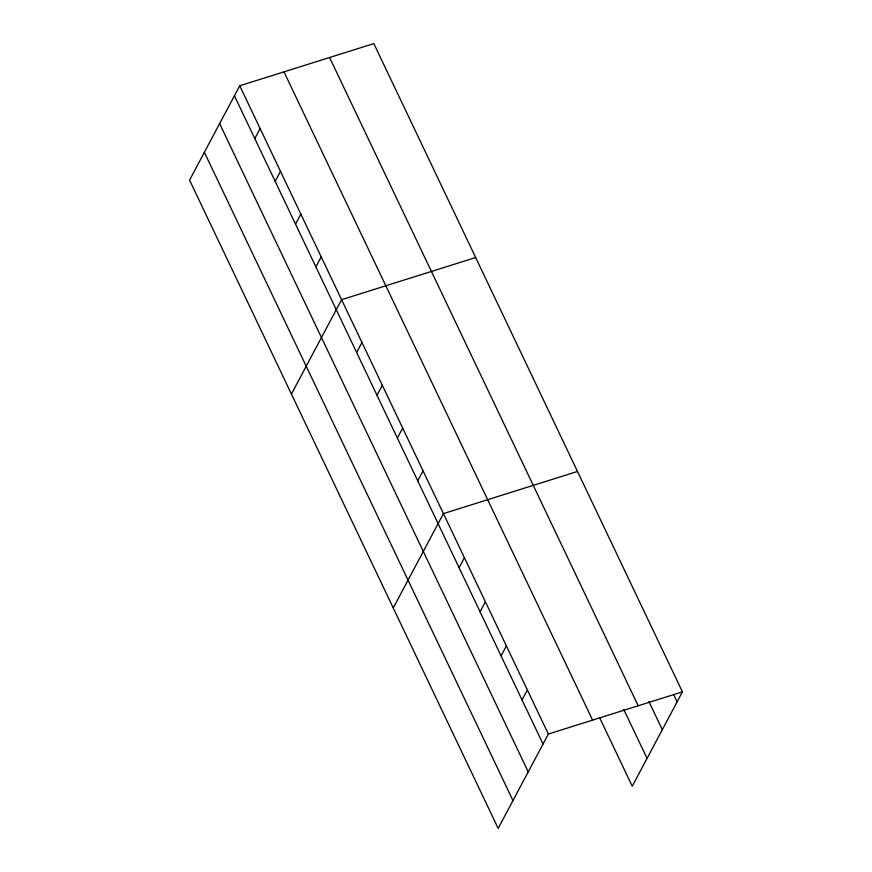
<?xml version="1.0" encoding="UTF-8"?>
<svg xmlns="http://www.w3.org/2000/svg" width="872" height="872" viewBox="0 0 872 872"><rect width="100%" height="100%" fill="white"/><g stroke="black" fill="none" stroke-linecap="round" stroke-linejoin="round"><path stroke-width="1.31" d="M239.745 85.761L189.573 180.133L498.174 828.4L548.346 734.028L682.427 691.867L373.826 43.6L239.745 85.761L548.346 734.028M254.798 138.55L260.118 128.544M275.16 181.332L280.479 171.337M295.532 224.126L300.851 214.12M315.904 266.908L321.223 256.902M291.412 394.057L341.584 299.685L475.665 257.534M356.637 352.484L361.956 342.478M376.998 395.267L382.318 385.261M397.37 438.049L402.69 428.043M417.743 480.832L423.062 470.836M393.25 607.991L443.423 513.619L577.504 471.458M459.086 567.705L464.405 557.698M480.08 611.784L485.399 601.789M501.062 655.875L506.381 645.869M522.045 699.954L527.364 689.948M682.427 691.867L632.255 786.239L599.609 717.667M673.609 694.526L677.108 701.873M648.899 701.557L662.306 729.711M329.583 57.508L638.184 705.786M623.742 709.416L647.057 758.4M283.989 71.842L592.6 720.119M234.426 95.767L543.027 744.034M219.624 123.606L528.225 771.873M204.375 152.284L512.976 800.561"/></g></svg>
